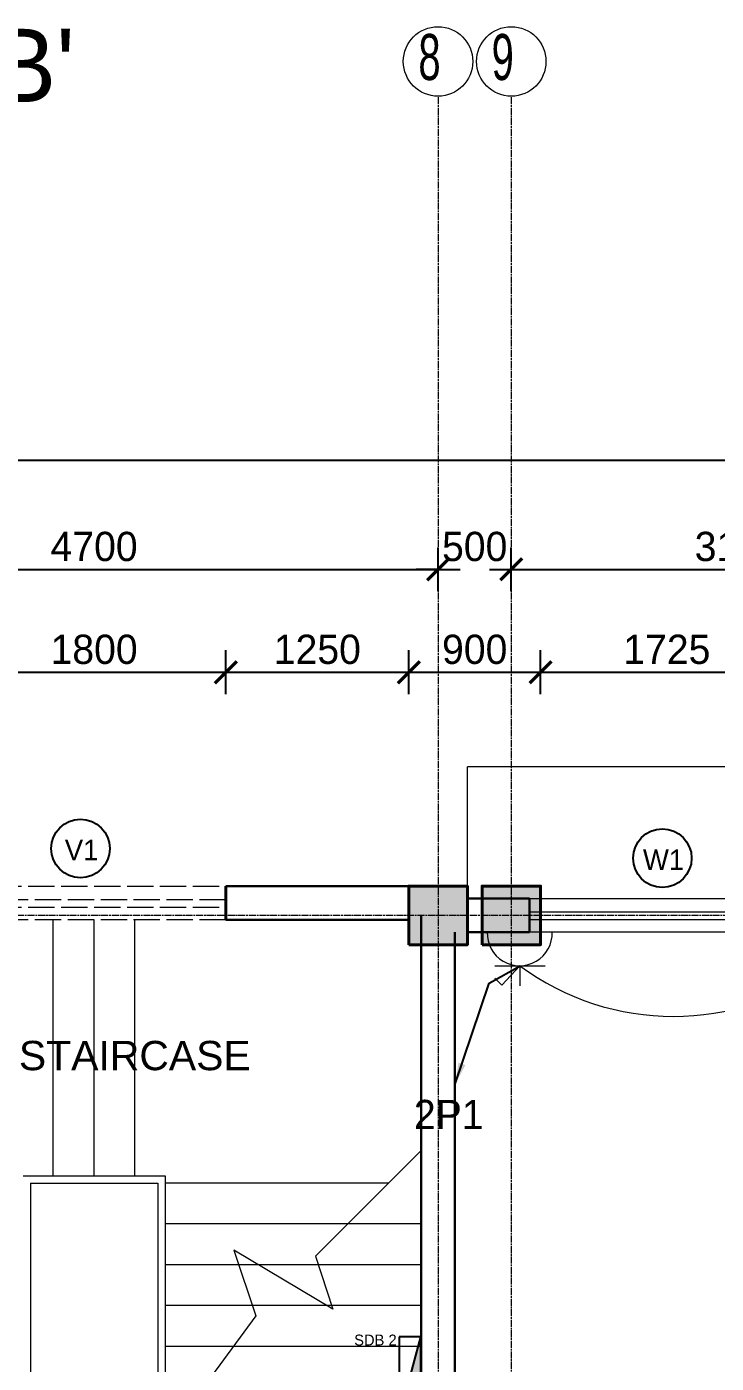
# Model space of a CAD drawing. Header units: inches. Extents: x -3071 to 2534411, y -17796 to 388172.
# Drawn here: x 1690085 to 1694795, y 309636 to 318767 of the extents above; entities that cross this region are included whole.
import ezdxf
from ezdxf.enums import TextEntityAlignment as Align

# ---------------------------------------------------------------- set-up
doc = ezdxf.new("R2010")
doc.units = ezdxf.units.IN
doc.header["$MEASUREMENT"] = 0
for name, pattern in [('ACAD_ISO08W100', [36, 24, -3, 6, -3]), ('DASHED', [0.75, 0.5, -0.25]), ('Hidden', [15, 12, -3])]:
    doc.linetypes.add(name, pattern=pattern)
for name, color, linetype, lineweight in [('001-Archi-Opening Tags', 14, 'Continuous', 25), ('4 DB BOXES', 3, 'Continuous', 25), ('5 DB BOXES', 3, 'Continuous', 25), ('A .09 overhang', 1, 'Continuous', 9), ('A .4 col', 5, 'Continuous', 40), ('A 0.13 dw', 3, 'Continuous', 13), ('A 0.13 IND DIM', 240, 'Continuous', 13), ('A 0.13 Text', 6, 'Continuous', 13), ('A 0.40 wall', 160, 'Continuous', 40), ('cen', 50, 'ACAD_ISO08W100', 5), ('DIM', 161, 'Continuous', 15), ('dotted line', 1, 'DASHED', 9), ('Grid Tag', 6, 'Continuous', 20), ('p1 walls stone outline', 4, 'Continuous', 30), ('Power Sockets City supply', 141, 'Continuous', 13), ('text', 7, 'Continuous', 25)]:
    doc.layers.add(name, color=color, linetype=linetype, lineweight=lineweight)
doc.layers.add('Wires', color=1, linetype='Continuous')
doc.styles.add('AERIAL', font='arial.ttf', dxfattribs={"height": 10})
doc.styles.add('Archi 100', font='GOTHIC.TTF', dxfattribs={"height": 200})
doc.styles.add('CG', font='GOTHIC.TTF', dxfattribs={"height": 40})
doc.styles.get("Standard").update_dxf_attribs({"font": 'GOTHIC.TTF'})
doc.dimstyles.new('Archi 100', dxfattribs={"dimtxt": 200, "dimasz": 150, "dimexe": 150, "dimexo": 300, "dimgap": 50, "dimtad": 1, "dimdec": 0, "dimrnd": 5, "dimzin": 0, "dimdsep": 46, "dimtxsty": 'Archi 100', "dimblk": 'ARCHTICK', "dimcen": 0.09, "dimdle": 150, "dimclrd": 256, "dimclre": 256, "dimclrt": 256, "dimadec": 0, "dimazin": 0, "dimtfac": 1, "dimtdec": 0, "dimtix": 1, "dimtofl": 0, "dimtmove": 0, "dimatfit": 3, "dimfxl": 150, "dimfxlon": 1, "dimtolj": 1, "dimtzin": 0, "dimlwd": -1, "dimlwe": -1, "dimarcsym": 0})

# ---------------------------------------------------------------- blocks, each defined once
blk = doc.blocks.new('VENT 1800')
at = {"layer": 'A 0.13 dw', "linetype": 'Hidden', "ltscale": 15}
for p, q in [((165850.2, 199350.7), (167650.1, 199350.7)), ((167650.1, 199257.9), (165850.2, 199257.9)), ((165850.2, 199207.9), (167650.1, 199207.9)), ((167650.1, 199120.7), (165850.2, 199120.7))]:
    blk.add_line(p, q, dxfattribs=at)
at = {"layer": 'A 0.40 wall', "ltscale": 15}
for p, q in [((165850.2, 199120.7), (165850.2, 199350.7)), ((167650.1, 199350.7), (167650.1, 199120.7)), ((165850.2, 199257.9), (165850.2, 199207.9)), ((167650.1, 199207.9), (167650.1, 199257.9))]:
    blk.add_line(p, q, dxfattribs=at)
blk = doc.blocks.new('W2')
at = {"layer": 'A 0.13 dw'}
for points in [[(143910.2, 195588.6), (143910.2, 195358.6), (142110.3, 195358.6), (142110.3, 195588.6)], [(142110.3, 195445.8), (143910.2, 195445.8), (143910.2, 195495.8), (142110.3, 195495.8)]]:
    blk.add_lwpolyline(points, close=True, dxfattribs=at)
blk = doc.blocks.new('window tag')
blk.add_circle((0, 0), 200)
at = {"style": 'Archi 100', "flags": 1}
for tag, p in [('WIDTH', (15, 174.5)), ('HEIGHT', (-4.5, -348.5))]:
    blk.add_attdef(tag, p, '', height=200, dxfattribs=at)
at = {"style": 'Archi 100'}
blk.add_attdef('SYMBOL', text='', height=200, dxfattribs=at).set_placement((8, -10.5), align=Align.MIDDLE_CENTER)
blk = doc.blocks.new('grid')
at = {"layer": 'Grid Tag', "linetype": 'Continuous', "ltscale": 30}
blk.add_circle((51, 48), 264, dxfattribs=at)
blk.add_attdef('GRID', (-143, -93), '', height=200)
blk = doc.blocks.new('_ArchTick')
at = {"color": 0, "linetype": 'ByBlock', "const_width": 0.15}
blk.add_lwpolyline([(-0.5, -0.5), (0.5, 0.5)], dxfattribs=at)
blk = doc.blocks.new('*D1446')
at = {"transparency": 16777216}
for p, q in [((1689645.5, 314207.2), (1689645.5, 314507.2)), ((1691445.4, 314207.2), (1691445.4, 314507.2)), ((1689495.5, 314357.2), (1691595.4, 314357.2))]:
    blk.add_line(p, q, dxfattribs=at)
at = {"layer": 'Defpoints', "color": 0, "transparency": 16777216}
for p in [(1691445.4, 314357.2), (1689645.5, 312896), (1691445.4, 312896)]:
    blk.add_point(p, dxfattribs=at)
at = {"transparency": 16777216, "xscale": 150, "yscale": 150, "zscale": 150, "rotation": 180}
blk.add_blockref('_ArchTick', (1689645.5, 314357.2), dxfattribs=at)
at = {"transparency": 16777216, "xscale": 150, "yscale": 150, "zscale": 150}
blk.add_blockref('_ArchTick', (1691445.4, 314357.2), dxfattribs=at)
at = {"transparency": 16777216, "insert": (1690545.5, 314512.3), "char_height": 200, "attachment_point": 5, "style": 'Archi 100'}
blk.add_mtext('\\A1;1800', dxfattribs=at)
blk = doc.blocks.new('*D1447')
at = {"transparency": 16777216}
for p, q in [((1691445.4, 314207.2), (1691445.4, 314507.2)), ((1692695.4, 314207.2), (1692695.4, 314507.2)), ((1691295.4, 314357.2), (1692845.4, 314357.2))]:
    blk.add_line(p, q, dxfattribs=at)
at = {"layer": 'Defpoints', "color": 0, "transparency": 16777216}
for p in [(1692695.4, 314357.2), (1691445.4, 312896), (1692695.4, 312896)]:
    blk.add_point(p, dxfattribs=at)
at = {"transparency": 16777216, "xscale": 150, "yscale": 150, "zscale": 150, "rotation": 180}
blk.add_blockref('_ArchTick', (1691445.4, 314357.2), dxfattribs=at)
at = {"transparency": 16777216, "xscale": 150, "yscale": 150, "zscale": 150}
blk.add_blockref('_ArchTick', (1692695.4, 314357.2), dxfattribs=at)
at = {"transparency": 16777216, "insert": (1692070.4, 314512.3), "char_height": 200, "attachment_point": 5, "style": 'Archi 100'}
blk.add_mtext('\\A1;1250', dxfattribs=at)
blk = doc.blocks.new('*D1448')
at = {"transparency": 16777216}
for p, q in [((1692695.4, 314207.2), (1692695.4, 314507.2)), ((1693595.4, 314207.2), (1693595.4, 314507.2)), ((1692545.4, 314357.2), (1693745.4, 314357.2))]:
    blk.add_line(p, q, dxfattribs=at)
at = {"layer": 'Defpoints', "color": 0, "transparency": 16777216}
for p in [(1693595.4, 314357.2), (1692695.4, 312896), (1693595.4, 312896)]:
    blk.add_point(p, dxfattribs=at)
at = {"transparency": 16777216, "xscale": 150, "yscale": 150, "zscale": 150, "rotation": 180}
blk.add_blockref('_ArchTick', (1692695.4, 314357.2), dxfattribs=at)
at = {"transparency": 16777216, "xscale": 150, "yscale": 150, "zscale": 150}
blk.add_blockref('_ArchTick', (1693595.4, 314357.2), dxfattribs=at)
at = {"transparency": 16777216, "insert": (1693145.4, 314512.3), "char_height": 200, "attachment_point": 5, "style": 'Archi 100'}
blk.add_mtext('\\A1;900', dxfattribs=at)
blk = doc.blocks.new('*D1449')
at = {"transparency": 16777216}
for p, q in [((1693595.4, 314207.2), (1693595.4, 314507.2)), ((1695320.3, 314207.2), (1695320.3, 314507.2)), ((1693445.4, 314357.2), (1695470.3, 314357.2))]:
    blk.add_line(p, q, dxfattribs=at)
at = {"layer": 'Defpoints', "color": 0, "transparency": 16777216}
for p in [(1695320.3, 314357.2), (1693595.4, 312896), (1695320.3, 312811)]:
    blk.add_point(p, dxfattribs=at)
at = {"transparency": 16777216, "xscale": 150, "yscale": 150, "zscale": 150, "rotation": 180}
blk.add_blockref('_ArchTick', (1693595.4, 314357.2), dxfattribs=at)
at = {"transparency": 16777216, "xscale": 150, "yscale": 150, "zscale": 150}
blk.add_blockref('_ArchTick', (1695320.3, 314357.2), dxfattribs=at)
at = {"transparency": 16777216, "insert": (1694457.8, 314512.3), "char_height": 200, "attachment_point": 5, "style": 'Archi 100'}
blk.add_mtext('\\A1;1725', dxfattribs=at)
blk = doc.blocks.new('*D1467')
at = {"transparency": 16777216}
for p, q in [((1688195.4, 314910), (1688195.4, 315210)), ((1692895.4, 314910), (1692895.4, 315210)), ((1688045.4, 315060), (1693045.4, 315060))]:
    blk.add_line(p, q, dxfattribs=at)
at = {"layer": 'Defpoints', "color": 0, "transparency": 16777216}
for p in [(1692895.4, 315060), (1688195.4, 312696), (1692895.4, 312696)]:
    blk.add_point(p, dxfattribs=at)
at = {"transparency": 16777216, "xscale": 150, "yscale": 150, "zscale": 150, "rotation": 180}
blk.add_blockref('_ArchTick', (1688195.4, 315060), dxfattribs=at)
at = {"transparency": 16777216, "xscale": 150, "yscale": 150, "zscale": 150}
blk.add_blockref('_ArchTick', (1692895.4, 315060), dxfattribs=at)
at = {"transparency": 16777216, "insert": (1690545.4, 315215.1), "char_height": 200, "attachment_point": 5, "style": 'Archi 100'}
blk.add_mtext('\\A1;4700', dxfattribs=at)
blk = doc.blocks.new('*D1468')
at = {"transparency": 16777216}
for p, q in [((1692895.4, 314910), (1692895.4, 315210)), ((1693395.4, 314910), (1693395.4, 315210)), ((1692895.4, 315060), (1692745.4, 315060)), ((1693395.4, 315060), (1693545.4, 315060))]:
    blk.add_line(p, q, dxfattribs=at)
at = {"layer": 'Defpoints', "color": 0, "transparency": 16777216}
for p in [(1693395.4, 315060), (1692895.4, 312696), (1693395.4, 312696)]:
    blk.add_point(p, dxfattribs=at)
at = {"transparency": 16777216, "xscale": 150, "yscale": 150, "zscale": 150}
blk.add_blockref('_ArchTick', (1692895.4, 315060), dxfattribs=at)
at = {"transparency": 16777216, "xscale": 150, "yscale": 150, "zscale": 150, "rotation": 180}
blk.add_blockref('_ArchTick', (1693395.4, 315060), dxfattribs=at)
at = {"transparency": 16777216, "insert": (1693145.4, 315215.1), "char_height": 200, "attachment_point": 5, "style": 'Archi 100'}
blk.add_mtext('\\A1;500', dxfattribs=at)
blk = doc.blocks.new('*D1469')
at = {"transparency": 16777216}
for p, q in [((1693395.4, 314910), (1693395.4, 315210)), ((1696495.4, 314910), (1696495.4, 315210)), ((1693245.4, 315060), (1696645.4, 315060))]:
    blk.add_line(p, q, dxfattribs=at)
at = {"layer": 'Defpoints', "color": 0, "transparency": 16777216}
for p in [(1696495.4, 315060), (1693395.4, 312696), (1696495.4, 312696)]:
    blk.add_point(p, dxfattribs=at)
at = {"transparency": 16777216, "xscale": 150, "yscale": 150, "zscale": 150, "rotation": 180}
blk.add_blockref('_ArchTick', (1693395.4, 315060), dxfattribs=at)
at = {"transparency": 16777216, "xscale": 150, "yscale": 150, "zscale": 150}
blk.add_blockref('_ArchTick', (1696495.4, 315060), dxfattribs=at)
at = {"transparency": 16777216, "insert": (1694945.4, 315215.1), "char_height": 200, "attachment_point": 5, "style": 'Archi 100'}
blk.add_mtext('\\A1;3100', dxfattribs=at)
blk = doc.blocks.new('*D1286')
at = {"transparency": 16777216}
for p, q in [((1668445.4, 315655.6), (1668445.4, 315955.6)), ((1707495.4, 315655.6), (1707495.4, 315955.6)), ((1668295.4, 315805.6), (1707645.4, 315805.6))]:
    blk.add_line(p, q, dxfattribs=at)
at = {"layer": 'Defpoints', "color": 0, "transparency": 16777216}
for p in [(1707495.4, 315805.6), (1668445.4, 312896), (1707495.4, 312896)]:
    blk.add_point(p, dxfattribs=at)
at = {"transparency": 16777216, "xscale": 150, "yscale": 150, "zscale": 150, "rotation": 180}
blk.add_blockref('_ArchTick', (1668445.4, 315805.6), dxfattribs=at)
at = {"transparency": 16777216, "xscale": 150, "yscale": 150, "zscale": 150}
blk.add_blockref('_ArchTick', (1707495.4, 315805.6), dxfattribs=at)
at = {"transparency": 16777216, "insert": (1687970.4, 315960.6), "char_height": 200, "attachment_point": 5, "style": 'Archi 100'}
blk.add_mtext('\\A1;39050', dxfattribs=at)
blk = doc.blocks.new('*D1627')
at = {"transparency": 16777216}
for p, q in [((1765923.7, 312896.8), (1765923.7, 313046.8)), ((1765773.7, 312896.8), (1766073.7, 312896.8)), ((1765773.7, 312516), (1766073.7, 312516)), ((1765923.7, 312516), (1765923.7, 312366))]:
    blk.add_line(p, q, dxfattribs=at)
at = {"layer": 'Defpoints', "color": 0, "transparency": 16777216}
for p in [(1764300.5, 312896.8), (0, 312516), (1765923.7, 312516)]:
    blk.add_point(p, dxfattribs=at)
at = {"transparency": 16777216, "xscale": 150, "yscale": 150, "zscale": 150}
for p, rotation in [((1765923.7, 312896.8), 270), ((1765923.7, 312516), 90)]:
    blk.add_blockref('_ArchTick', p, dxfattribs=dict(at, rotation=rotation))
at = {"transparency": 16777216, "insert": (1765768.6, 312706.4), "char_height": 200, "attachment_point": 5, "rotation": 90, "style": 'Archi 100'}
blk.add_mtext('\\A1;380', dxfattribs=at)
blk = doc.blocks.new('*D1628')
at = {"transparency": 16777216}
for p, q in [((1623.2, 312666), (1623.2, 308146.8)), ((1473.2, 312516), (1773.2, 312516)), ((1773.2, 308296.8), (1473.2, 308296.8))]:
    blk.add_line(p, q, dxfattribs=at)
at = {"layer": 'Defpoints', "color": 0, "transparency": 16777216}
for p in [(0, 312516), (1623.2, 308296.8), (1764300.5, 308296.8)]:
    blk.add_point(p, dxfattribs=at)
at = {"transparency": 16777216, "xscale": 150, "yscale": 150, "zscale": 150}
for p, rotation in [((1623.2, 312516), 90), ((1623.2, 308296.8), 270)]:
    blk.add_blockref('_ArchTick', p, dxfattribs=dict(at, rotation=rotation))
at = {"transparency": 16777216, "insert": (1468.2, 310406.4), "char_height": 200, "attachment_point": 5, "rotation": 90, "style": 'Archi 100'}
blk.add_mtext('\\A1;4220', dxfattribs=at)
blk = doc.blocks.new('15A N soc')
at = {"layer": 'Power Sockets City supply', "color": 244, "lineweight": 13, "true_color": 0x991b1e}
for p, q in [((52222.5612, 99516.2064), (52222.5611, 99516.2603)), ((52222.5612, 99516.2064), (52222.6099, 99516.2585)), ((52222.6099, 99516.2585), (52222.6282, 99516.2401)), ((52222.6282, 99516.2064), (52222.4926, 99516.2064)), ((52222.4338, 99516.1156), (52222.6863, 99516.1156))]:
    blk.add_line(p, q, dxfattribs=at)
blk.add_arc((52222.5612, 99516.1182), 0.0881, 358.32, 181.68, dxfattribs=at)
blk = doc.blocks.new('FDB')
at = {"layer": '4 DB BOXES'}
blk.add_hatch(color=256, dxfattribs=at).paths.add_polyline_path([(-65075.48, -197982.42), (-65075.48, -197977), (-65095.76, -197982.42)])
for p, q in [((-65095.76, -197982.42), (-65095.76, -197977)), ((-65095.76, -197977), (-65075.48, -197977)), ((-65075.48, -197977), (-65095.76, -197982.42)), ((-65075.48, -197982.42), (-65095.76, -197982.42))]:
    blk.add_line(p, q, dxfattribs=at)

msp = doc.modelspace()

# ---------------------------------------------------------------- hatches: boundary and pattern name
at = {"layer": 'A .4 col', "linetype": 'Continuous'}
h = msp.add_hatch(color=256, dxfattribs=at)
h.dxf.hatch_style = 1
h.paths.add_polyline_path([(1692695.4, 312496.01), (1693095.4, 312496.01), (1693095.4, 312896.01), (1692695.4, 312896.01)])
h = msp.add_hatch(color=256, dxfattribs=at)
h.dxf.hatch_style = 1
h.paths.add_polyline_path([(1693195.4, 312496.01), (1693595.4, 312496.01), (1693595.4, 312896.01), (1693195.4, 312896.01)])

# ---------------------------------------------------------------- linework, layer by layer
at = {"layer": 'A .09 overhang', "ltscale": 20}
msp.add_line((1693095.4, 312896.78), (1693095.4, 313411.78), dxfattribs=at)
at = {"layer": 'A .4 col', "linetype": 'Continuous'}
for points in [[(1692695.4, 312496.01), (1693095.4, 312496.01), (1693095.4, 312896.01), (1692695.4, 312896.01)], [(1693195.4, 312496.01), (1693595.4, 312496.01), (1693595.4, 312896.01), (1693195.4, 312896.01)]]:
    msp.add_lwpolyline(points, close=True, dxfattribs=at)
at = {"layer": 'cen', "ltscale": 2}
for p, q in [((1692895.4, 318285.53), (1692895.4, 291341.37)), ((1693395.4, 318285.53), (1693395.4, 291341.37)), ((1711810.4, 312696.01), (1664130.4, 312696.01))]:
    msp.add_line(p, q, dxfattribs=at)
at = {"layer": 'DIM', "ltscale": 20}
for p, q in [((1690266.4, 310917.26), (1690266.4, 312666.01)), ((1690545.4, 310917.26), (1690545.4, 312666.01)), ((1690824.4, 310917.26), (1690824.4, 312666.01)), ((1692556.65, 310867.26), (1691030.4, 310867.26)), ((1692780.4, 310588.26), (1691030.4, 310588.26)), ((1692780.4, 310309.26), (1691030.4, 310309.26)), ((1692780.4, 310030.26), (1691030.4, 310030.26)), ((1692780.4, 309751.26), (1691030.4, 309751.26))]:
    msp.add_line(p, q, dxfattribs=at)
at = {"layer": 'DIM'}
for p, q in [((1690060.4, 310917.26), (1691030.4, 310917.26)), ((1691030.4, 310917.26), (1691030.4, 308585.26)), ((1690110.4, 310867.26), (1690980.4, 310867.26)), ((1690110.4, 310867.26), (1690110.4, 308635.26)), ((1690980.4, 310867.26), (1690980.4, 308635.26))]:
    msp.add_line(p, q, dxfattribs=at)
at = {"layer": 'DIM', "ltscale": 20}
msp.add_lwpolyline([(1692780.4, 311091.01), (1692057.89, 310368.5), (1692177.41, 310005.19), (1691500.55, 310410.23), (1691650.31, 309960.92), (1690963.51, 309024.67)], dxfattribs=at)
at = {"layer": 'dotted line', "linetype": 'Continuous', "ltscale": 1000}
for p in [(1708310.4, 313711.79), (1693095.4, 312896.78)]:
    msp.add_line(p, (1693095.4, 313711.79), dxfattribs=at)
at = {"layer": 'p1 walls stone outline'}
for p, q in [((1692895.4, 312896.01), (1691445.42, 312896.01)), ((1693520.38, 312811.01), (1693095.4, 312811.01)), ((1693520.38, 312811.01), (1693520.38, 312581.01)), ((1692695.4, 312666.01), (1691445.42, 312666.01)), ((1692780.4, 312696.01), (1692780.4, 307896.01)), ((1693010.4, 312581.01), (1693010, 308211.01)), ((1693520.38, 312581.01), (1693095.4, 312581.01))]:
    msp.add_line(p, q, dxfattribs=at)
at = {"layer": 'Wires', "color": 2, "lineweight": 9}
msp.add_arc((1694502.95, 313774.08), 1767.79, 233.552801, 306.447199, dxfattribs=at)

# ---------------------------------------------------------------- block references
ref = msp.add_blockref('grid', (1692849.18, 318486.39), dxfattribs=dict(xscale=0.8987445155798923, yscale=0.8987445155798923, zscale=0.8987445155798923))
ref.add_attrib('GRID', '8', (1692760.64, 318402.61), dxfattribs={"height": 314.56, "width": 0.65})
ref = msp.add_blockref('grid', (1693349.18, 318486.39), dxfattribs=dict(xscale=0.8987445155798923, yscale=0.8987445155798923, zscale=0.8987445155798923))
ref.add_attrib('GRID', '9', (1693260.64, 318402.61), dxfattribs={"height": 314.56, "width": 0.65})
at = {"layer": '001-Archi-Opening Tags'}
ref = msp.add_blockref('window tag', (1690452.19, 313153.09), dxfattribs=at)
ref.add_attrib('SYMBOL', 'V1', dxfattribs={"layer": '0', "height": 140, "style": 'CG'}).set_placement((1690460.19, 313142.59), align=Align.MIDDLE_CENTER)
ref = msp.add_blockref('window tag', (1694427.13, 313086.81), dxfattribs=at)
ref.add_attrib('SYMBOL', 'W1', dxfattribs={"layer": '0', "height": 140, "style": 'CG'}).set_placement((1694435.13, 313076.31), align=Align.MIDDLE_CENTER)
at = {"layer": '5 DB BOXES', "xscale": -27.26879209834785, "yscale": 27.26879211394649, "zscale": 27.26879210264321, "rotation": 90}
msp.add_blockref('FDB', (-3705963.21, -1465265), dxfattribs=at)
at = {"layer": 'A 0.13 IND DIM'}
msp.add_blockref('W2', (1551410.11, 117222.41), dxfattribs=at)
at = {"layer": 'p1 walls stone outline'}
msp.add_blockref('VENT 1800', (1523795.33, 113545.3), dxfattribs=at)
at = {"layer": 'Power Sockets City supply', "lineweight": 0, "xscale": 2523.339306174504, "yscale": 2523.339306174504, "zscale": 2523.339306174504, "rotation": 180}
msp.add_blockref('15A N soc', (133468694.08, 251425507.18), dxfattribs=at)

# ---------------------------------------------------------------- texts
at = {"layer": 'A 0.13 Text', "linetype": 'Continuous', "insert": (1690127.27, 318502.83), "char_height": 500, "width": 2050.5885, "attachment_point": 5, "style": 'CG'}
msp.add_mtext("B'", dxfattribs=at)
at = {"layer": 'text', "insert": (1689255.88, 311838.63), "char_height": 200, "width": 14192.8258, "attachment_point": 1, "style": 'AERIAL'}
msp.add_mtext('MAIN STAIRCASE', dxfattribs=at)
at = {"layer": 'Wires', "lineweight": 9, "attachment_point": 1, "style": 'CG'}
for s, width, gutter_width, insert, char_height in [('2P1', 291.9664, 300, (1692730.11, 311435.77, 0), 200), ('SDB 2', 404.0556, 200, (1692322.18, 309832.46), 75)]:
    msp.add_mtext_dynamic_manual_height_columns(s, width=width, gutter_width=gutter_width, heights=[0], dxfattribs=dict(at, insert=insert, char_height=char_height))

# ---------------------------------------------------------------- dimensions: what is measured, and where the dimension line sits
dim = msp.add_linear_dim(base=(1707495.4, 315805.58), p1=(1668445.4, 312896.01), p2=(1707495.4, 312896.01), dimstyle='Archi 100')
dim.commit()
dim.dimension.update_dxf_attribs({"geometry": '*D1286', "text_midpoint": (1687970.4, 315960.61)})
for base, p1, p2, picture, middle in [((1692895.4, 315060.04), (1688195.4, 312696.01), (1692895.4, 312696.01), '*D1467', (1690545.4, 315215.07)), ((1693395.4, 315060.04), (1692895.4, 312696.01), (1693395.4, 312696.01), '*D1468', (1693145.4, 315215.07)), ((1696495.4, 315060.04), (1693395.4, 312696.01), (1696495.4, 312696.01), '*D1469', (1694945.4, 315215.07)), ((1691445.42, 314357.25), (1689645.54, 312896.01), (1691445.42, 312896.01), '*D1446', (1690545.48, 314512.28)), ((1692695.4, 314357.25), (1691445.42, 312896.01), (1692695.4, 312896.01), '*D1447', (1692070.41, 314512.28)), ((1693595.4, 314357.25), (1692695.4, 312896.01), (1693595.4, 312896.01), '*D1448', (1693145.4, 314512.28)), ((1695320.27, 314357.25), (1693595.4, 312896.01), (1695320.27, 312811.01), '*D1449', (1694457.83, 314512.28))]:
    dim = msp.add_linear_dim(base=base, p1=p1, p2=p2, dimstyle='Archi 100', override={"dimtmove": 1})
    dim.commit()
    dim.dimension.update_dxf_attribs({"geometry": picture, "text_midpoint": middle})
dim = msp.add_linear_dim(base=(1765923.68, 312515.96), p1=(1764300.46, 312896.78), p2=(0, 312515.96), angle=90, dimstyle='Archi 100')
dim.commit()
dim.dimension.update_dxf_attribs({"geometry": '*D1627', "text_midpoint": (1765768.65, 312706.37)})
dim = msp.add_linear_dim(base=(1623.21, 308296.78), p1=(0, 312515.96), p2=(1764300.46, 308296.78), angle=90, dimstyle='Archi 100', override={"dimtmove": 1})
dim.commit()
dim.dimension.update_dxf_attribs({"geometry": '*D1628', "text_midpoint": (1468.18, 310406.37)})

# ---------------------------------------------------------------- leaders
at = {"layer": 'Defpoints'}
msp.add_leader([(1693010.2, 311539.02), (1693243.02, 312233.05), (1693454.8, 312352.06)], dimstyle='Archi 100', override={"dimgap": 50, "dimtad": 0}, dxfattribs=at)

doc.saveas('drawing.dxf')
